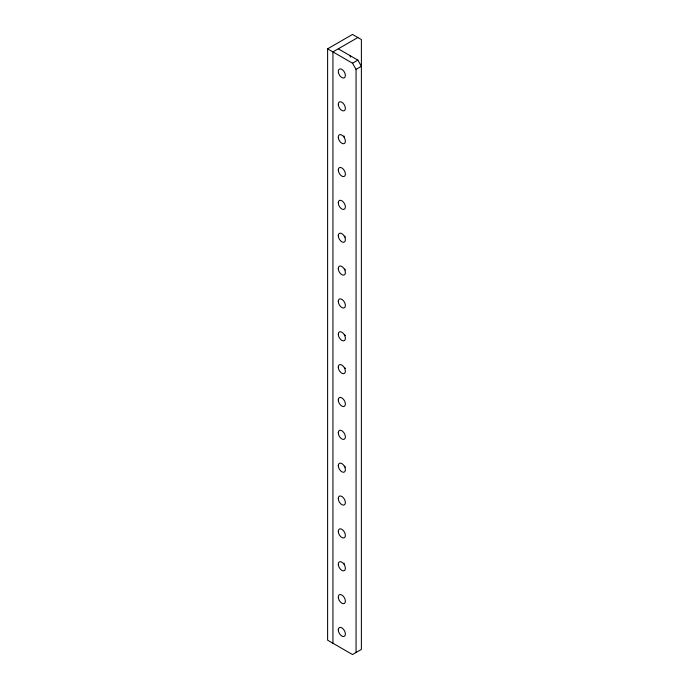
<?xml version="1.0" encoding="UTF-8"?>
<svg xmlns="http://www.w3.org/2000/svg" width="689" height="689" viewBox="0 0 689 689"><rect width="100%" height="100%" fill="white"/><g stroke="black" fill="none" stroke-linecap="round" stroke-linejoin="round"><path stroke-width="1.03" d="M327.611 48.824L352.501 34.45L361.389 39.583L361.389 649.417L352.501 654.55L327.611 640.176L327.611 48.824L352.501 63.199L356.058 69.356L356.058 652.5M357.841 37.533L332.942 51.899L332.942 643.259M352.501 63.199L357.841 60.115L361.389 66.273L356.058 69.356M338.273 48.824L357.841 60.115M344.526 564.403A5.03 2.902 60 0 1 344 563.214M345.387 335.732A5.03 2.902 60 0 1 344.655 334.656M344.422 137.111A5.03 2.902 60 0 1 343.932 135.922M345.387 467.151A5.03 2.902 60 0 1 344.655 466.074M345.387 368.589A5.03 2.902 60 0 1 344.655 367.513M345.387 237.18A5.03 2.902 60 0 1 344.655 236.103M349.728 55.792A5.03 2.902 -60 0 1 350.615 57.135M345.387 270.028A5.03 2.902 60 0 1 344.655 268.951M338.273 432.795A5.03 2.902 60 0 0 343.613 439.427A5.03 2.902 60 0 0 343.613 432.313A5.03 2.902 60 0 0 338.273 432.795M338.282 170.149A5.03 2.902 60 0 0 343.742 176.591A5.03 2.902 60 0 0 343.475 169.322A5.03 2.902 60 0 0 338.282 170.149M338.273 498.5A5.03 2.902 60 0 0 343.613 505.132A5.03 2.902 60 0 0 343.613 498.018A5.03 2.902 60 0 0 338.273 498.5M338.273 399.939A5.03 2.902 60 0 0 343.613 406.579A5.03 2.902 60 0 0 343.613 399.465A5.03 2.902 60 0 0 338.273 399.939M338.282 531.538A5.03 2.902 60 0 0 343.751 537.971A5.03 2.902 60 0 0 343.466 530.702A5.03 2.902 60 0 0 338.282 531.538M338.273 465.643A5.03 2.902 60 0 0 343.613 472.284A5.03 2.902 60 0 0 343.613 465.17A5.03 2.902 60 0 0 338.273 465.643M338.273 268.529A5.03 2.902 60 0 0 343.613 275.161A5.03 2.902 60 0 0 343.613 268.047A5.03 2.902 60 0 0 338.273 268.529M338.385 72.457A5.03 2.902 60 0 0 344.302 77.84A5.03 2.902 60 0 0 342.812 70.08A5.03 2.902 60 0 0 338.385 72.457M338.273 301.377A5.03 2.902 60 0 0 343.613 308.017A5.03 2.902 60 0 0 343.613 300.904A5.03 2.902 60 0 0 338.273 301.377M338.273 235.672A5.03 2.902 60 0 0 343.613 242.313A5.03 2.902 60 0 0 343.613 235.199A5.03 2.902 60 0 0 338.273 235.672M338.394 598.164A5.03 2.902 60 0 0 344.328 603.478A5.03 2.902 60 0 0 342.777 595.692A5.03 2.902 60 0 0 338.394 598.164M338.351 565.109A5.03 2.902 60 0 0 344.216 570.681A5.03 2.902 60 0 0 342.924 562.982A5.03 2.902 60 0 0 338.351 565.109M338.273 629.91A5.03 2.902 60 0 0 343.613 636.55A5.03 2.902 60 0 0 343.613 629.436A5.03 2.902 60 0 0 338.273 629.91M338.273 334.234A5.03 2.902 60 0 0 343.613 340.866A5.03 2.902 60 0 0 343.613 333.76A5.03 2.902 60 0 0 338.273 334.234M338.325 137.817A5.03 2.902 60 0 0 344.095 143.648A5.03 2.902 60 0 0 343.079 136.043A5.03 2.902 60 0 0 338.325 137.817M338.273 202.824A5.03 2.902 60 0 0 343.613 209.456A5.03 2.902 60 0 0 343.613 202.342A5.03 2.902 60 0 0 338.273 202.824M338.273 367.091A5.03 2.902 60 0 0 343.613 373.722A5.03 2.902 60 0 0 343.613 366.608A5.03 2.902 60 0 0 338.273 367.091M338.316 104.917A5.03 2.902 60 0 0 344.061 110.8A5.03 2.902 60 0 0 343.113 103.229A5.03 2.902 60 0 0 338.316 104.917"/></g></svg>
